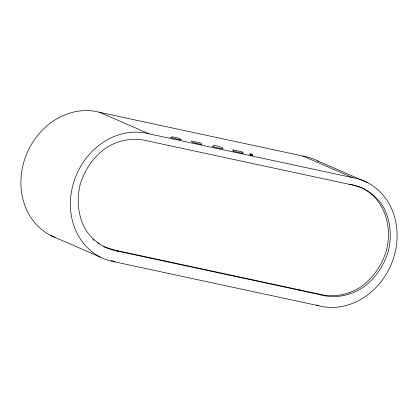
<?xml version="1.0" encoding="UTF-8"?>
<svg xmlns="http://www.w3.org/2000/svg" width="418" height="418" viewBox="0 0 418 418"><rect width="100%" height="100%" fill="white"/><g stroke="black" fill="none" stroke-linecap="round" stroke-linejoin="round"><path stroke-width="0.63" d="M222.486 148.562C224.847 149.67 214.815 147.361 212.872 146.556C212.584 143.546 220.349 147.413 223.071 147.899M191.392 140.96L201.293 143.149M212.584 146.373L212.95 146.357M232.873 149.884L233.636 149.931M191.543 141.749C191.026 142.423 204.668 145.239 201.079 143.954M103.559 246.714L116.016 250.382L319.31 294.126C333.277 297.841 347.912 294.873 360.107 287.385C372.94 278.425 382.052 265.211 386.493 250.251C392.486 226.89 384.806 199.506 362.291 188.001M321.217 294.956C335.179 298.671 349.814 295.698 362.009 288.216C374.841 279.25 383.959 266.041 388.4 251.082C391.88 236.348 390.647 220.73 383.562 207.229C376.315 195.295 364.418 186.862 350.577 184.61L147.282 140.861C133.316 137.146 118.681 140.119 106.486 147.601C93.658 156.567 84.54 169.776 80.099 184.735C76.619 199.47 77.847 215.087 84.938 228.589C92.185 240.522 104.082 248.956 117.923 251.208L321.217 294.956L319.31 294.126M171.756 137.459C165.376 136.602 186.595 141.441 179.886 139.335M233.939 150.841C227.559 149.984 248.778 154.822 242.069 152.716M54.93 237.424A66.567 57.783 -66.5 0 1 25.273 157.56A66.567 57.783 -66.5 0 1 99.636 112.317L302.93 156.066A66.567 57.783 -66.5 0 1 318.809 161.494M171.97 136.655L180.101 138.53M234.153 150.036L242.774 152.074M250.549 154.148L252.686 154.608M251.338 155.036L249.661 154.425L251.317 154.974M99.636 112.317L149.142 133.864L352.442 177.613A66.567 57.783 -66.5 0 1 394.608 254.39A66.567 57.783 -66.5 0 1 318.364 305.683L115.07 261.934L110.895 260.116M349.918 184.145L357.39 186.35M358.639 186.715L361.753 187.635M249.875 153.62L252.085 154.346M317.67 160.899L367.182 182.447M302.93 156.066L352.442 177.613M349.626 184.197L350.577 184.61M299.34 289.831L301.247 290.662M316.578 304.905L318.364 305.683M116.016 250.382L117.923 251.208M50.818 235.553L100.33 257.101M92.739 239.535L93.81 240.272M97.566 242.848L99.181 243.95M115.07 261.934A66.567 57.783 -66.5 0 1 72.899 185.158A66.567 57.783 -66.5 0 1 149.142 133.864M252.472 155.418L250.335 154.953L252.545 155.684L252.472 155.418"/></g></svg>
